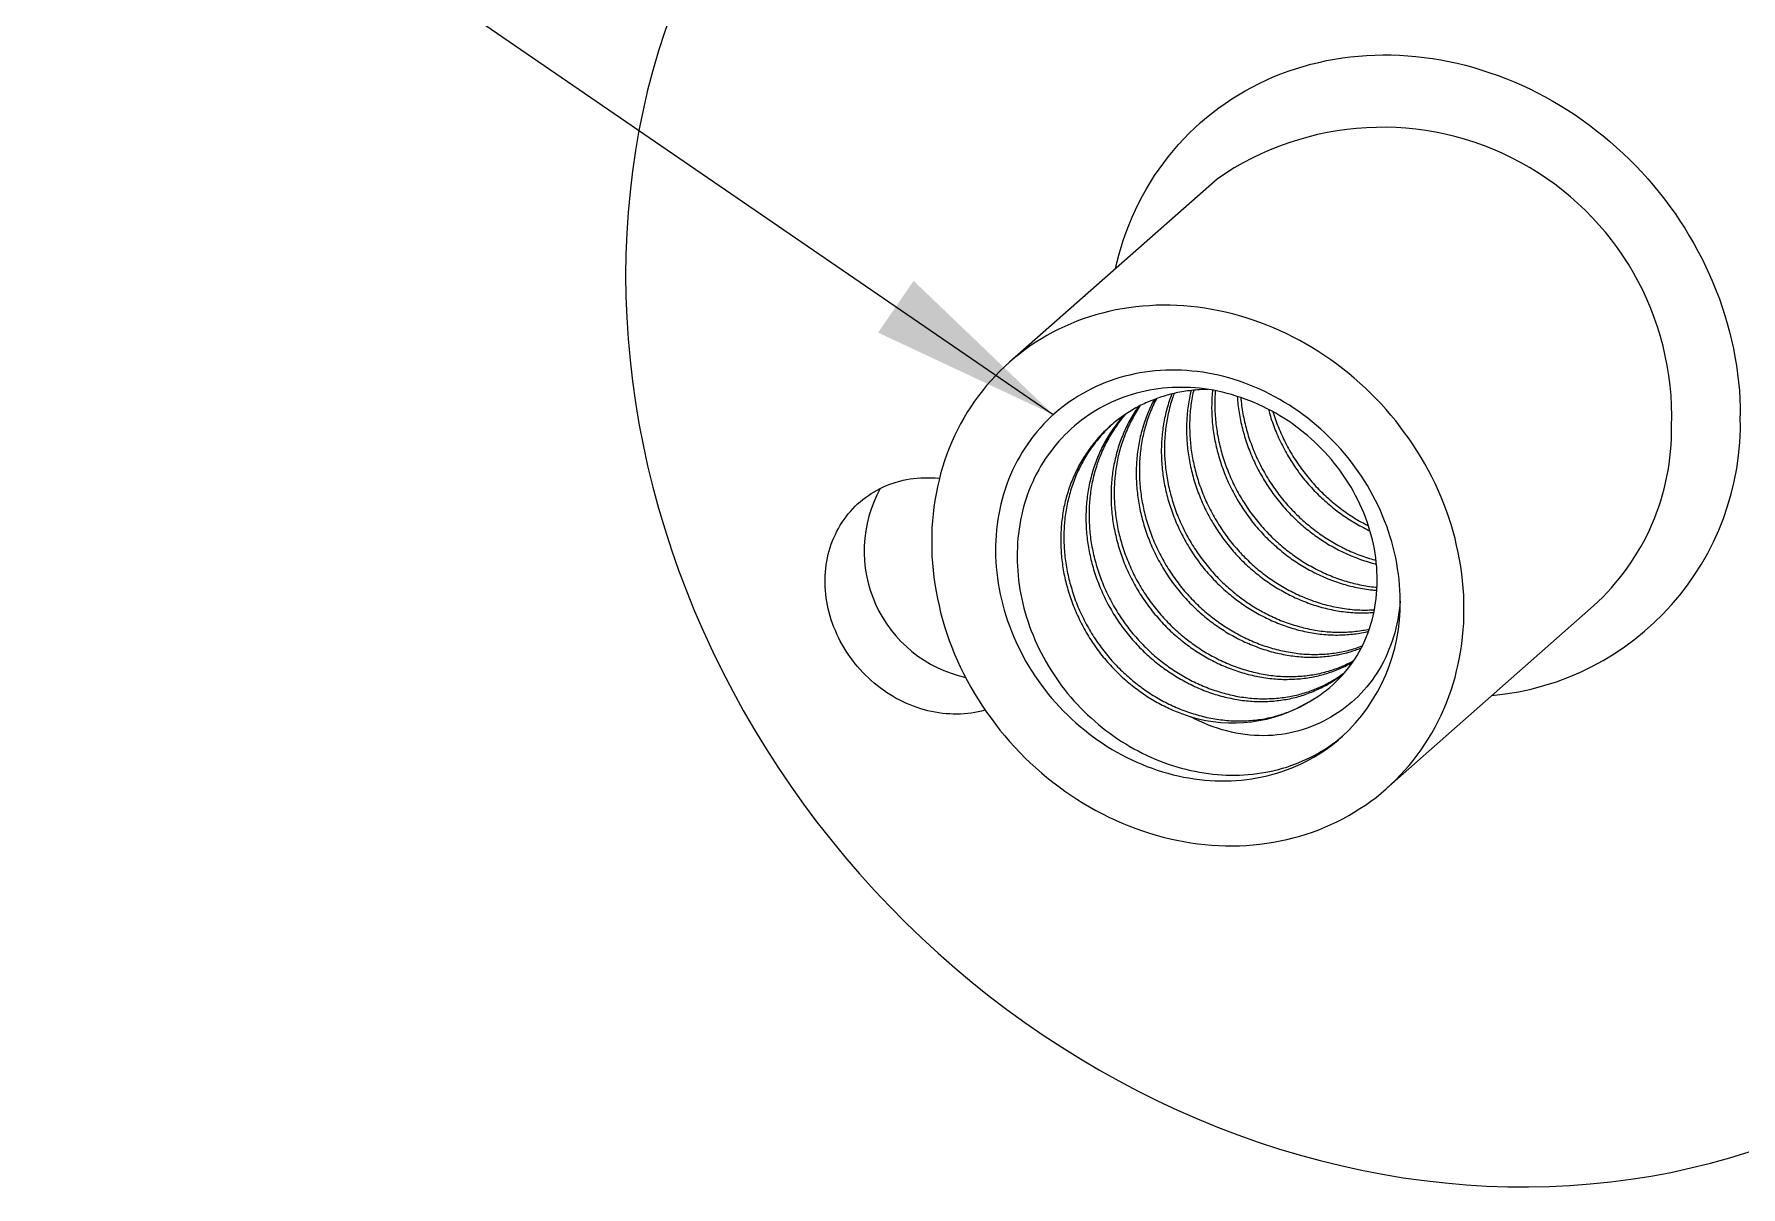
# Model space of a CAD drawing. Header units: inches. Extents: x 0.2 to 10.8, y 0.2 to 8.2.
# Drawn here: x 8.994 to 10.156, y 6.836 to 7.621 of the extents above; entities that cross this region are included whole.
import ezdxf

# ---------------------------------------------------------------- set-up
doc = ezdxf.new("R2010")
doc.units = ezdxf.units.IN
doc.header["$MEASUREMENT"] = 0
doc.linetypes.add('SLD-Solid', pattern=[0])
doc.styles.get("Standard").update_dxf_attribs({"font": 'ARIAL.TTF'})
doc.dimstyles.new('SLDDIMSTYLE2', dxfattribs={"dimtxt": 0, "dimasz": 0.13, "dimexe": 0, "dimexo": 0.0625, "dimgap": 0, "dimtad": 0, "dimtih": 1, "dimtoh": 1, "dimdec": 0, "dimrnd": 1e-09, "dimzin": 0, "dimdsep": 46, "dimtxsty": 'Standard', "dimsah": 1, "dimcen": 0.09, "dimadec": 0, "dimazin": 0, "dimtfac": 0.13, "dimtdec": 0, "dimtofl": 0, "dimtmove": 0, "dimatfit": 3, "dimfxl": 0, "dimfrac": 2, "dimtolj": 1, "dimtzin": 0, "dimarcsym": 0})

msp = doc.modelspace()

# ---------------------------------------------------------------- linework, layer by layer
at = {"color": 7, "linetype": 'SLD-Solid', "lineweight": 15}
for p, q in [((9.7995, 7.5218), (9.6582, 7.3972)), ((9.9146, 7.1066), (10.0558, 7.2312)), ((9.8829, 7.1408), (9.885, 7.1425))]:
    msp.add_line(p, q, dxfattribs=at)
at = {"color": 7, "linetype": 'SLD-Solid', "lineweight": 15, "flags": 128}
for points in [[(10.4842, 7.3193), (10.4841, 7.3337), (10.4835, 7.3481), (10.4826, 7.3625), (10.4813, 7.377), (10.4796, 7.3914), (10.4775, 7.4059), (10.4751, 7.4203), (10.4724, 7.4347), (10.4692, 7.4491), (10.4657, 7.4635), (10.4618, 7.4778), (10.4576, 7.492), (10.4531, 7.5062), (10.4481, 7.5202), (10.4429, 7.5342), (10.4372, 7.5481), (10.4313, 7.5619), (10.425, 7.5756), (10.4184, 7.5891), (10.4114, 7.6025), (10.4041, 7.6157), (10.3965, 7.6288), (10.3886, 7.6417), (10.3804, 7.6545), (10.3719, 7.6671), (10.3631, 7.6794), (10.354, 7.6916), (10.3446, 7.7036), (10.3349, 7.7153), (10.325, 7.7269), (10.3148, 7.7382), (10.3043, 7.7492), (10.2936, 7.76), (10.2827, 7.7706), (10.2715, 7.7809), (10.2601, 7.7909), (10.2485, 7.8006), (10.2367, 7.8101), (10.2246, 7.8193), (10.2124, 7.8281), (10.2, 7.8367), (10.1874, 7.845), (10.1746, 7.8529), (10.1617, 7.8606), (10.1486, 7.8679), (10.1354, 7.8749), (10.122, 7.8815), (10.1085, 7.8878), (10.095, 7.8938), (10.0813, 7.8994), (10.0675, 7.9047), (10.0536, 7.9096), (10.0396, 7.9142), (10.0256, 7.9183), (10.0115, 7.9222), (9.9974, 7.9256), (9.9832, 7.9287), (9.969, 7.9315), (9.9548, 7.9338), (9.9405, 7.9358), (9.9263, 7.9374), (9.9121, 7.9386), (9.8979, 7.9395), (9.8837, 7.94), (9.8696, 7.9401), (9.8555, 7.9398), (9.8414, 7.9391), (9.8275, 7.9381), (9.8136, 7.9367), (9.7998, 7.9349), (9.7861, 7.9327), (9.7725, 7.9302), (9.759, 7.9272), (9.7457, 7.924), (9.7325, 7.9203), (9.7194, 7.9163), (9.7065, 7.9119), (9.6937, 7.9072), (9.6811, 7.9021), (9.6687, 7.8966), (9.6564, 7.8908), (9.6444, 7.8847), (9.6326, 7.8782), (9.6209, 7.8714), (9.6095, 7.8643), (9.5984, 7.8568), (9.5874, 7.849), (9.5767, 7.8409), (9.5663, 7.8325), (9.5561, 7.8237), (9.5461, 7.8147), (9.5365, 7.8054), (9.5271, 7.7958), (9.518, 7.7859), (9.5092, 7.7758), (9.5007, 7.7653), (9.4924, 7.7547), (9.4845, 7.7437), (9.4769, 7.7325), (9.4697, 7.7211), (9.4627, 7.7095), (9.4561, 7.6976), (9.4498, 7.6856), (9.4438, 7.6733), (9.4382, 7.6608), (9.4329, 7.6481), (9.428, 7.6353), (9.4234, 7.6223), (9.4192, 7.6091), (9.4153, 7.5958), (9.4118, 7.5823), (9.4087, 7.5687), (9.4059, 7.555), (9.4035, 7.5412), (9.4015, 7.5272), (9.3998, 7.5132), (9.3985, 7.4991), (9.3976, 7.4849), (9.397, 7.4706), (9.3968, 7.4563), (9.397, 7.4419), (9.3976, 7.4275), (9.3985, 7.4131), (9.3998, 7.3986), (9.4015, 7.3842), (9.4035, 7.3697), (9.4059, 7.3553), (9.4087, 7.3409), (9.4118, 7.3265), (9.4153, 7.3121), (9.4192, 7.2978), (9.4234, 7.2836), (9.428, 7.2694), (9.4329, 7.2554), (9.4382, 7.2414), (9.4438, 7.2275), (9.4498, 7.2137), (9.4561, 7.2), (9.4627, 7.1865), (9.4697, 7.1731), (9.4769, 7.1599), (9.4845, 7.1468), (9.4924, 7.1339), (9.5007, 7.1211), (9.5092, 7.1085), (9.518, 7.0962), (9.5271, 7.084), (9.5365, 7.072), (9.5461, 7.0603), (9.5561, 7.0487), (9.5663, 7.0374), (9.5767, 7.0264), (9.5874, 7.0156), (9.5984, 7.005), (9.6095, 6.9947), (9.6209, 6.9847), (9.6326, 6.975), (9.6444, 6.9655), (9.6564, 6.9563), (9.6687, 6.9475), (9.6811, 6.9389), (9.6937, 6.9306), (9.7065, 6.9227), (9.7194, 6.915), (9.7325, 6.9077), (9.7457, 6.9007), (9.759, 6.8941), (9.7725, 6.8878), (9.7861, 6.8818), (9.7998, 6.8762), (9.8136, 6.8709), (9.8275, 6.866), (9.8414, 6.8615), (9.8555, 6.8573), (9.8696, 6.8534), (9.8837, 6.85), (9.8979, 6.8469), (9.9121, 6.8441), (9.9263, 6.8418), (9.9405, 6.8398), (9.9548, 6.8382), (9.969, 6.837), (9.9832, 6.8361), (9.9974, 6.8356), (10.0115, 6.8355), (10.0256, 6.8358), (10.0396, 6.8365), (10.0536, 6.8375), (10.0675, 6.8389), (10.0813, 6.8407), (10.095, 6.8429), (10.1085, 6.8454), (10.122, 6.8484), (10.1354, 6.8516), (10.1486, 6.8553), (10.1617, 6.8593), (10.1746, 6.8637), (10.1874, 6.8684), (10.2, 6.8735), (10.2124, 6.879), (10.2246, 6.8848), (10.2367, 6.8909), (10.2485, 6.8974), (10.2601, 6.9042), (10.2715, 6.9113), (10.2827, 6.9188), (10.2936, 6.9266), (10.3043, 6.9347), (10.3148, 6.9431), (10.325, 6.9519), (10.3349, 6.9609), (10.3446, 6.9702), (10.354, 6.9798), (10.3631, 6.9897), (10.3719, 6.9999), (10.3804, 7.0103), (10.3886, 7.021), (10.3965, 7.0319), (10.4041, 7.0431), (10.4114, 7.0545), (10.4184, 7.0661), (10.425, 7.078), (10.4313, 7.0901), (10.4372, 7.1023), (10.4429, 7.1148), (10.4481, 7.1275), (10.4531, 7.1403), (10.4576, 7.1533), (10.4618, 7.1665), (10.4657, 7.1798), (10.4692, 7.1933), (10.4724, 7.2069), (10.4751, 7.2206), (10.4775, 7.2344), (10.4796, 7.2484), (10.4813, 7.2624), (10.4826, 7.2765), (10.4835, 7.2907), (10.4841, 7.305), (10.4842, 7.3193)], [(9.7303, 7.4607), (9.7313, 7.4648), (9.7326, 7.4701), (9.7342, 7.4754), (9.7358, 7.4806), (9.7377, 7.4858), (9.7396, 7.4909), (9.7417, 7.4959), (9.7439, 7.5008), (9.7463, 7.5057), (9.7488, 7.5104), (9.7514, 7.5151), (9.7541, 7.5197), (9.757, 7.5243), (9.76, 7.5287), (9.7632, 7.533), (9.7664, 7.5372), (9.7698, 7.5414), (9.7733, 7.5454), (9.7769, 7.5493), (9.7806, 7.5531), (9.7844, 7.5568), (9.7883, 7.5604), (9.7924, 7.5638), (9.7965, 7.5671), (9.8008, 7.5704), (9.8051, 7.5734), (9.8095, 7.5764), (9.814, 7.5792), (9.8186, 7.5819), (9.8233, 7.5845), (9.8281, 7.5869), (9.8329, 7.5892), (9.8378, 7.5914), (9.8428, 7.5934), (9.8479, 7.5953), (9.853, 7.597), (9.8582, 7.5986), (9.8634, 7.6), (9.8687, 7.6013), (9.874, 7.6025), (9.8794, 7.6035), (9.8848, 7.6043), (9.8903, 7.6051), (9.8958, 7.6056), (9.9013, 7.606), (9.9069, 7.6063), (9.9124, 7.6064), (9.918, 7.6064), (9.9236, 7.6062), (9.9293, 7.6058), (9.9349, 7.6054), (9.9405, 7.6047), (9.9462, 7.6039), (9.9518, 7.603), (9.9574, 7.6019), (9.963, 7.6007), (9.9686, 7.5993), (9.9742, 7.5978), (9.9798, 7.5961), (9.9853, 7.5943), (9.9908, 7.5924), (9.9962, 7.5903), (10.0017, 7.5881), (10.007, 7.5857), (10.0124, 7.5832), (10.0177, 7.5806), (10.0229, 7.5778), (10.0281, 7.5749), (10.0332, 7.5719), (10.0382, 7.5688), (10.0432, 7.5655), (10.0481, 7.5621), (10.053, 7.5586), (10.0577, 7.555), (10.0624, 7.5512), (10.067, 7.5474), (10.0715, 7.5434), (10.076, 7.5393), (10.0803, 7.5351), (10.0845, 7.5309), (10.0887, 7.5265), (10.0927, 7.522), (10.0966, 7.5175), (10.1005, 7.5128), (10.1042, 7.5081), (10.1078, 7.5032), (10.1113, 7.4983), (10.1146, 7.4934), (10.1179, 7.4883), (10.121, 7.4832), (10.124, 7.478), (10.1269, 7.4728), (10.1297, 7.4675), (10.1323, 7.4621), (10.1348, 7.4567), (10.1371, 7.4513), (10.1394, 7.4458), (10.1415, 7.4402), (10.1434, 7.4347), (10.1452, 7.429), (10.1469, 7.4234), (10.1484, 7.4178), (10.1498, 7.4121), (10.151, 7.4064), (10.1521, 7.4007), (10.1531, 7.395), (10.1539, 7.3892), (10.1546, 7.3835), (10.1551, 7.3778), (10.1555, 7.3721), (10.1557, 7.3664), (10.1557, 7.3607)], [(9.9676, 7.229), (9.9676, 7.2338), (9.9674, 7.2386), (9.9671, 7.2434), (9.9666, 7.2483), (9.9661, 7.2531), (9.9654, 7.2579), (9.9646, 7.2627), (9.9637, 7.2675), (9.9626, 7.2723), (9.9615, 7.2771), (9.9602, 7.2819), (9.9588, 7.2866), (9.9572, 7.2913), (9.9556, 7.296), (9.9538, 7.3007), (9.952, 7.3053), (9.95, 7.3099), (9.9479, 7.3145), (9.9457, 7.319), (9.9434, 7.3234), (9.9409, 7.3279), (9.9384, 7.3322), (9.9358, 7.3365), (9.933, 7.3408), (9.9302, 7.345), (9.9272, 7.3491), (9.9242, 7.3531), (9.9211, 7.3571), (9.9179, 7.3611), (9.9146, 7.3649), (9.9112, 7.3687), (9.9077, 7.3723), (9.9041, 7.3759), (9.9005, 7.3795), (9.8967, 7.3829), (9.8929, 7.3862), (9.8891, 7.3895), (9.8851, 7.3926), (9.8811, 7.3957), (9.877, 7.3987), (9.8729, 7.4015), (9.8687, 7.4043), (9.8644, 7.4069), (9.8601, 7.4095), (9.8558, 7.4119), (9.8514, 7.4142), (9.8469, 7.4164), (9.8424, 7.4185), (9.8379, 7.4205), (9.8333, 7.4224), (9.8287, 7.4242), (9.8241, 7.4258), (9.8194, 7.4273), (9.8148, 7.4287), (9.8101, 7.43), (9.8053, 7.4312), (9.8006, 7.4322), (9.7959, 7.4331), (9.7911, 7.4339), (9.7864, 7.4345), (9.7817, 7.4351), (9.7769, 7.4355), (9.7722, 7.4358), (9.7675, 7.4359), (9.7627, 7.436), (9.7581, 7.4359), (9.7534, 7.4356), (9.7487, 7.4353), (9.7441, 7.4348), (9.7395, 7.4342), (9.7349, 7.4335), (9.7304, 7.4327), (9.7259, 7.4317), (9.7215, 7.4306), (9.717, 7.4294), (9.7127, 7.428), (9.7084, 7.4266), (9.7041, 7.425), (9.6999, 7.4233), (9.6958, 7.4215), (9.6917, 7.4196), (9.6877, 7.4175), (9.6837, 7.4154), (9.6799, 7.4131), (9.6761, 7.4107), (9.6723, 7.4082), (9.6687, 7.4056), (9.6651, 7.4029), (9.6616, 7.4001), (9.6582, 7.3972), (9.6549, 7.3942), (9.6517, 7.3911), (9.6486, 7.3879), (9.6456, 7.3846), (9.6426, 7.3812), (9.6398, 7.3777), (9.637, 7.3742), (9.6344, 7.3705), (9.6319, 7.3668), (9.6294, 7.363), (9.6271, 7.3591), (9.6249, 7.3552), (9.6228, 7.3511), (9.6208, 7.347), (9.619, 7.3429), (9.6172, 7.3387), (9.6156, 7.3344), (9.614, 7.33), (9.6126, 7.3256), (9.6113, 7.3212), (9.6102, 7.3167), (9.6091, 7.3122), (9.6082, 7.3076), (9.6074, 7.303), (9.6067, 7.2984), (9.6062, 7.2937), (9.6057, 7.289), (9.6054, 7.2842), (9.6052, 7.2795), (9.6052, 7.2747), (9.6052, 7.2699), (9.6054, 7.2651), (9.6057, 7.2603), (9.6062, 7.2555), (9.6067, 7.2507), (9.6074, 7.2459), (9.6082, 7.241), (9.6091, 7.2362), (9.6102, 7.2314), (9.6113, 7.2267), (9.6126, 7.2219), (9.614, 7.2171), (9.6156, 7.2124), (9.6172, 7.2077), (9.619, 7.2031), (9.6208, 7.1984), (9.6228, 7.1938), (9.6249, 7.1893), (9.6271, 7.1848), (9.6294, 7.1803), (9.6319, 7.1759), (9.6344, 7.1715), (9.637, 7.1672), (9.6398, 7.163), (9.6426, 7.1588), (9.6456, 7.1547), (9.6486, 7.1506), (9.6517, 7.1466), (9.6549, 7.1427), (9.6582, 7.1389), (9.6616, 7.1351), (9.6651, 7.1314), (9.6687, 7.1278), (9.6723, 7.1243), (9.6761, 7.1209), (9.6799, 7.1175), (9.6837, 7.1143), (9.6877, 7.1111), (9.6917, 7.1081), (9.6958, 7.1051), (9.6999, 7.1022), (9.7041, 7.0995), (9.7084, 7.0968), (9.7127, 7.0943), (9.717, 7.0918), (9.7215, 7.0895), (9.7259, 7.0873), (9.7304, 7.0852), (9.7349, 7.0832), (9.7395, 7.0813), (9.7441, 7.0796), (9.7487, 7.0779), (9.7534, 7.0764), (9.7581, 7.075), (9.7627, 7.0737), (9.7675, 7.0726), (9.7722, 7.0716), (9.7769, 7.0707), (9.7817, 7.0699), (9.7864, 7.0692), (9.7911, 7.0687), (9.7959, 7.0683), (9.8006, 7.068), (9.8053, 7.0678), (9.8101, 7.0678), (9.8148, 7.0679), (9.8194, 7.0681), (9.8241, 7.0685), (9.8287, 7.0689), (9.8333, 7.0695), (9.8379, 7.0702), (9.8424, 7.0711), (9.8469, 7.0721), (9.8514, 7.0732), (9.8558, 7.0744), (9.8601, 7.0757), (9.8644, 7.0772), (9.8687, 7.0787), (9.8729, 7.0804), (9.877, 7.0823), (9.8811, 7.0842), (9.8851, 7.0862), (9.8891, 7.0884), (9.8929, 7.0907), (9.8967, 7.0931), (9.9005, 7.0955), (9.9041, 7.0981), (9.9077, 7.1008), (9.9112, 7.1037), (9.9146, 7.1066), (9.9179, 7.1096), (9.9211, 7.1127), (9.9242, 7.1159), (9.9272, 7.1192), (9.9302, 7.1226), (9.933, 7.126), (9.9358, 7.1296), (9.9384, 7.1332), (9.9409, 7.137), (9.9434, 7.1408), (9.9457, 7.1446), (9.9479, 7.1486), (9.95, 7.1526), (9.952, 7.1567), (9.9538, 7.1609), (9.9556, 7.1651), (9.9572, 7.1694), (9.9588, 7.1737), (9.9602, 7.1781), (9.9615, 7.1825), (9.9626, 7.187), (9.9637, 7.1916), (9.9646, 7.1961), (9.9654, 7.2007), (9.9661, 7.2054), (9.9666, 7.2101), (9.9671, 7.2148), (9.9674, 7.2195), (9.9676, 7.2243), (9.9676, 7.229)], [(9.9241, 7.2345), (9.9241, 7.2382), (9.924, 7.2418), (9.9237, 7.2455), (9.9234, 7.2492), (9.923, 7.2528), (9.9224, 7.2565), (9.9218, 7.2602), (9.9211, 7.2638), (9.9203, 7.2675), (9.9194, 7.2711), (9.9185, 7.2747), (9.9174, 7.2783), (9.9162, 7.2819), (9.915, 7.2855), (9.9136, 7.2891), (9.9122, 7.2926), (9.9107, 7.2961), (9.9091, 7.2995), (9.9074, 7.303), (9.9056, 7.3064), (9.9038, 7.3097), (9.9018, 7.3131), (9.8998, 7.3163), (9.8978, 7.3196), (9.8956, 7.3228), (9.8933, 7.3259), (9.891, 7.329), (9.8887, 7.332), (9.8862, 7.335), (9.8837, 7.3379), (9.8811, 7.3408), (9.8784, 7.3436), (9.8757, 7.3463), (9.8729, 7.349), (9.8701, 7.3516), (9.8672, 7.3541), (9.8642, 7.3566), (9.8612, 7.359), (9.8582, 7.3613), (9.8551, 7.3636), (9.8519, 7.3657), (9.8487, 7.3678), (9.8455, 7.3698), (9.8422, 7.3718), (9.8389, 7.3736), (9.8355, 7.3754), (9.8321, 7.3771), (9.8287, 7.3787), (9.8252, 7.3802), (9.8218, 7.3816), (9.8183, 7.3829), (9.8147, 7.3842), (9.8112, 7.3853), (9.8076, 7.3864), (9.8041, 7.3873), (9.8005, 7.3882), (9.7969, 7.389), (9.7933, 7.3897), (9.7897, 7.3903), (9.786, 7.3907), (9.7824, 7.3911), (9.7788, 7.3914), (9.7752, 7.3917), (9.7716, 7.3918), (9.768, 7.3918), (9.7645, 7.3917), (9.7609, 7.3915), (9.7574, 7.3912), (9.7538, 7.3909), (9.7503, 7.3904), (9.7469, 7.3898), (9.7434, 7.3892), (9.74, 7.3884), (9.7366, 7.3876), (9.7333, 7.3867), (9.73, 7.3856), (9.7267, 7.3845), (9.7235, 7.3833), (9.7203, 7.382), (9.7171, 7.3806), (9.714, 7.3791), (9.711, 7.3775), (9.708, 7.3759), (9.705, 7.3741), (9.7021, 7.3723), (9.6993, 7.3704), (9.6966, 7.3684), (9.6938, 7.3664), (9.6912, 7.3642), (9.6886, 7.362), (9.6861, 7.3597), (9.6837, 7.3573), (9.6813, 7.3549), (9.679, 7.3523), (9.6768, 7.3497), (9.6746, 7.3471), (9.6726, 7.3444), (9.6706, 7.3416), (9.6687, 7.3387), (9.6668, 7.3358), (9.6651, 7.3329), (9.6634, 7.3299), (9.6618, 7.3268), (9.6603, 7.3237), (9.6589, 7.3205), (9.6576, 7.3173), (9.6564, 7.314), (9.6552, 7.3107), (9.6542, 7.3073), (9.6532, 7.3039), (9.6523, 7.3005), (9.6515, 7.2971), (9.6508, 7.2936), (9.6503, 7.2901), (9.6498, 7.2865), (9.6493, 7.283), (9.649, 7.2794), (9.6488, 7.2758), (9.6487, 7.2721), (9.6487, 7.2685), (9.6487, 7.2649), (9.6489, 7.2612), (9.6491, 7.2575), (9.6495, 7.2539), (9.6499, 7.2502), (9.6505, 7.2465), (9.6511, 7.2429), (9.6518, 7.2392), (9.6527, 7.2356), (9.6536, 7.2319), (9.6546, 7.2283), (9.6557, 7.2247), (9.6568, 7.2211), (9.6581, 7.2175), (9.6595, 7.214), (9.6609, 7.2105), (9.6624, 7.207), (9.6641, 7.2035), (9.6658, 7.2001), (9.6675, 7.1967), (9.6694, 7.1934), (9.6713, 7.19), (9.6734, 7.1868), (9.6755, 7.1835), (9.6777, 7.1804), (9.6799, 7.1772), (9.6822, 7.1742), (9.6846, 7.1711), (9.6871, 7.1682), (9.6896, 7.1653), (9.6922, 7.1624), (9.6949, 7.1596), (9.6976, 7.1569), (9.7004, 7.1542), (9.7033, 7.1516), (9.7062, 7.1491), (9.7092, 7.1467), (9.7122, 7.1443), (9.7152, 7.142), (9.7184, 7.1397), (9.7215, 7.1376), (9.7247, 7.1355), (9.728, 7.1335), (9.7313, 7.1316), (9.7346, 7.1298), (9.738, 7.128), (9.7414, 7.1264), (9.7448, 7.1248), (9.7483, 7.1233), (9.7517, 7.1219), (9.7552, 7.1206), (9.7588, 7.1193), (9.7623, 7.1182), (9.7659, 7.1172), (9.7695, 7.1162), (9.7731, 7.1154), (9.7767, 7.1146), (9.7803, 7.114), (9.7839, 7.1134), (9.7875, 7.1129), (9.7911, 7.1125), (9.7947, 7.1123), (9.7983, 7.1121), (9.8019, 7.112), (9.8055, 7.112), (9.809, 7.1121), (9.8126, 7.1123), (9.8161, 7.1126), (9.8197, 7.113), (9.8231, 7.1134), (9.8266, 7.114), (9.8301, 7.1147), (9.8335, 7.1155), (9.8368, 7.1163), (9.8402, 7.1173), (9.8435, 7.1183), (9.8468, 7.1195), (9.85, 7.1207), (9.8532, 7.122), (9.8563, 7.1234), (9.8594, 7.1249), (9.8624, 7.1265), (9.8654, 7.1282), (9.8683, 7.13), (9.8712, 7.1318), (9.874, 7.1337), (9.8768, 7.1357), (9.8795, 7.1378), (9.8821, 7.14), (9.8847, 7.1422)], [(9.6417, 7.1602), (9.6415, 7.1601), (9.6392, 7.1595), (9.6369, 7.159), (9.6345, 7.1585), (9.6321, 7.1582), (9.6297, 7.1579), (9.6273, 7.1576), (9.6249, 7.1575), (9.6224, 7.1574), (9.6199, 7.1575), (9.6175, 7.1576), (9.615, 7.1577), (9.6125, 7.158), (9.61, 7.1583), (9.6076, 7.1587), (9.6051, 7.1592), (9.6026, 7.1598), (9.6002, 7.1604), (9.5977, 7.1611), (9.5953, 7.1619), (9.5929, 7.1628), (9.5905, 7.1637), (9.5881, 7.1647), (9.5858, 7.1658), (9.5834, 7.167), (9.5811, 7.1682), (9.5789, 7.1695), (9.5766, 7.1708), (9.5744, 7.1723), (9.5723, 7.1738), (9.5701, 7.1753), (9.568, 7.1769), (9.566, 7.1786), (9.564, 7.1803), (9.5621, 7.1821), (9.5602, 7.1839), (9.5583, 7.1858), (9.5565, 7.1878), (9.5548, 7.1898), (9.5531, 7.1918), (9.5514, 7.1939), (9.5499, 7.196), (9.5483, 7.1982), (9.5469, 7.2004), (9.5455, 7.2027), (9.5442, 7.2049), (9.5429, 7.2072), (9.5417, 7.2096), (9.5406, 7.212), (9.5396, 7.2144), (9.5386, 7.2168), (9.5377, 7.2192), (9.5368, 7.2217), (9.5361, 7.2241), (9.5354, 7.2266), (9.5348, 7.2291), (9.5342, 7.2316), (9.5338, 7.2341), (9.5334, 7.2367), (9.5331, 7.2392), (9.5329, 7.2417), (9.5327, 7.2442), (9.5326, 7.2467), (9.5326, 7.2492), (9.5327, 7.2517), (9.5329, 7.2542), (9.5331, 7.2566), (9.5334, 7.2591), (9.5338, 7.2615), (9.5342, 7.2639), (9.5348, 7.2663), (9.5354, 7.2686), (9.5361, 7.2709), (9.5368, 7.2732), (9.5377, 7.2754), (9.5386, 7.2776), (9.5396, 7.2798), (9.5406, 7.282), (9.5417, 7.284), (9.5429, 7.2861), (9.5442, 7.2881), (9.5455, 7.29), (9.5469, 7.2919), (9.5483, 7.2938), (9.5499, 7.2955), (9.5514, 7.2973), (9.5531, 7.299), (9.5548, 7.3006), (9.5565, 7.3021), (9.5583, 7.3036), (9.5602, 7.305), (9.5621, 7.3064), (9.564, 7.3077), (9.566, 7.3089), (9.568, 7.3101), (9.5701, 7.3112), (9.5723, 7.3122), (9.5744, 7.3131), (9.5766, 7.314), (9.5789, 7.3148), (9.5811, 7.3155), (9.5834, 7.3161), (9.5858, 7.3167), (9.5881, 7.3172), (9.5905, 7.3176), (9.5929, 7.318), (9.5953, 7.3182), (9.5977, 7.3184), (9.6002, 7.3185), (9.6026, 7.3185), (9.6051, 7.3185), (9.6076, 7.3183), (9.61, 7.3181), (9.6105, 7.3181)]]:
    msp.add_lwpolyline(points, dxfattribs=at)
at = {"color": 7, "linetype": 'SLD-Solid', "lineweight": 15}
for centre, radius, start, end in [((9.912, 7.36), 0.1971, 358.1615, 124.7925), ((9.9698, 7.3554), 0.186, 275.182, 1.6402), ((9.9474, 7.3509), 0.1615, 312.162, 0.9737), ((9.6474, 7.2686), 0.0882, 151.1035, 257.5157), ((9.8013, 7.2325), 0.1229, 312.7443, 0.9598), ((9.8102, 7.2524), 0.1009, 253.4923, 300.9429)]:
    msp.add_arc(centre, radius, start, end, dxfattribs=at)
for points, knots in [([(9.8621, 7.1659), (9.8689, 7.1697), (9.875, 7.1742), (9.8859, 7.1847), (9.8908, 7.1908), (9.9027, 7.2105), (9.9074, 7.226), (9.9088, 7.2503), (9.9084, 7.2587), (9.9058, 7.2752), (9.9036, 7.2834), (9.8974, 7.2996), (9.8936, 7.3074), (9.8844, 7.3222), (9.8789, 7.3293), (9.8609, 7.3487), (9.8464, 7.3594), (9.8229, 7.3707), (9.8146, 7.3737), (9.798, 7.3781), (9.7897, 7.3794), (9.773, 7.3803), (9.7646, 7.3798), (9.7485, 7.3773), (9.7406, 7.3752), (9.7256, 7.3692), (9.7186, 7.3655), (9.7054, 7.3566), (9.6993, 7.3513), (9.6884, 7.3397), (9.6837, 7.3334), (9.6755, 7.3196), (9.6721, 7.3121), (9.6644, 7.289), (9.6625, 7.272), (9.6644, 7.2467), (9.6658, 7.2381), (9.6702, 7.2213), (9.6732, 7.2131), (9.6805, 7.1972), (9.6849, 7.1894), (9.6948, 7.1749), (9.7004, 7.1681), (9.7127, 7.1554), (9.7194, 7.1496), (9.7335, 7.1393), (9.7409, 7.1348), (9.7563, 7.127), (9.7642, 7.1239), (9.7802, 7.1192), (9.7885, 7.1175), (9.8048, 7.1157), (9.8128, 7.1156), (9.8287, 7.117), (9.8366, 7.1184), (9.8516, 7.1228), (9.8587, 7.1257), (9.8723, 7.133), (9.8788, 7.1373), (9.8847, 7.1422)], [0, 0, 0, 0, 0.03125, 0.03125, 0.0625, 0.0625, 0.125, 0.125, 0.15625, 0.15625, 0.1875, 0.1875, 0.21875, 0.21875, 0.25, 0.25, 0.3125, 0.3125, 0.34375, 0.34375, 0.375, 0.375, 0.40625, 0.40625, 0.4375, 0.4375, 0.46875, 0.46875, 0.5, 0.5, 0.53125, 0.53125, 0.5625, 0.5625, 0.625, 0.625, 0.65625, 0.65625, 0.6875, 0.6875, 0.71875, 0.71875, 0.75, 0.75, 0.78125, 0.78125, 0.8125, 0.8125, 0.84375, 0.84375, 0.875, 0.875, 0.90625, 0.90625, 0.9375, 0.9375, 0.96875, 0.96875, 1, 1, 1, 1]), ([(9.7932, 7.3786), (9.7918, 7.3785), (9.7885, 7.3785), (9.7835, 7.3781), (9.7781, 7.3774), (9.7729, 7.3765), (9.7678, 7.3753), (9.7628, 7.3739), (9.758, 7.3723), (9.7533, 7.3704), (9.7487, 7.3684), (9.7442, 7.366), (9.7398, 7.3634), (9.7355, 7.3606), (9.7313, 7.3575), (9.7273, 7.3542), (9.7234, 7.3506), (9.7197, 7.3468), (9.7162, 7.3428), (9.713, 7.3386), (9.7099, 7.3342), (9.7071, 7.3297), (9.7046, 7.3251), (9.7023, 7.3203), (9.7002, 7.3153), (9.6984, 7.3103), (9.6968, 7.3051), (9.6955, 7.2999), (9.6945, 7.2946), (9.6938, 7.2893), (9.6933, 7.284), (9.693, 7.2787), (9.693, 7.2734), (9.6933, 7.2681), (9.6938, 7.2626), (9.6945, 7.2571), (9.6955, 7.2517), (9.6968, 7.2462), (9.6983, 7.2408), (9.7001, 7.2354), (9.7021, 7.2301), (9.7044, 7.2247), (9.7069, 7.2195), (9.7097, 7.2143), (9.7127, 7.2093), (9.7159, 7.2044), (9.7193, 7.1997), (9.723, 7.1952), (9.7268, 7.1907), (9.7309, 7.1865), (9.7351, 7.1825), (9.7394, 7.1787), (9.7439, 7.1752), (9.7484, 7.1719), (9.753, 7.1688), (9.7576, 7.1661), (9.7622, 7.1636), (9.7669, 7.1613), (9.7717, 7.1592), (9.7766, 7.1573), (9.7799, 7.1562), (9.7816, 7.1557)], [0, 0, 0, 0, 0.0132961, 0.0306609, 0.0479377, 0.0648004, 0.0815395, 0.0981367, 0.1145753, 0.1311689, 0.1475838, 0.1641014, 0.1808073, 0.197685, 0.2147168, 0.2318839, 0.2491288, 0.2664682, 0.2838809, 0.3013452, 0.3188389, 0.3360273, 0.3532013, 0.3703396, 0.3874215, 0.4047726, 0.4220224, 0.4391505, 0.4561376, 0.4729651, 0.4896156, 0.5060729, 0.5224942, 0.5391078, 0.5558976, 0.5728465, 0.589936, 0.6068386, 0.6238391, 0.6409175, 0.6580535, 0.6755767, 0.6931157, 0.7106478, 0.7281506, 0.7456017, 0.7629793, 0.7802619, 0.7980878, 0.8157668, 0.8332782, 0.8506022, 0.8677204, 0.8847951, 0.9020768, 0.9180873, 0.9342437, 0.9505302, 0.9669302, 0.9834262, 1, 1, 1, 1]), ([(9.7472, 7.3675), (9.7469, 7.3671), (9.7456, 7.3653), (9.7435, 7.3618), (9.741, 7.3572), (9.7387, 7.3524), (9.7366, 7.3474), (9.7348, 7.3424), (9.7332, 7.3372), (9.7319, 7.332), (9.7309, 7.3267), (9.7302, 7.3214), (9.7297, 7.3161), (9.7294, 7.3108), (9.7294, 7.3055), (9.7297, 7.3002), (9.7302, 7.2947), (9.7309, 7.2892), (9.7319, 7.2838), (9.7332, 7.2783), (9.7347, 7.2729), (9.7365, 7.2675), (9.7385, 7.2622), (9.7408, 7.2568), (9.7433, 7.2516), (9.7461, 7.2464), (9.7491, 7.2414), (9.7523, 7.2365), (9.7557, 7.2318), (9.7593, 7.2273), (9.7631, 7.223), (9.767, 7.2189), (9.771, 7.215), (9.7751, 7.2114), (9.7794, 7.208), (9.7837, 7.2048), (9.7881, 7.2018), (9.7926, 7.199), (9.7974, 7.1963), (9.8022, 7.1939), (9.8073, 7.1916), (9.8124, 7.1896), (9.8176, 7.1879), (9.8229, 7.1864), (9.8282, 7.1852), (9.8335, 7.1842), (9.8388, 7.1835), (9.8441, 7.1831), (9.8494, 7.183), (9.8546, 7.1832), (9.8596, 7.1836), (9.8646, 7.1843), (9.8694, 7.1852), (9.8741, 7.1864), (9.8787, 7.1878), (9.8832, 7.1895), (9.8875, 7.1914), (9.8907, 7.1928), (9.8923, 7.1938), (9.8925, 7.1939)], [0, 0, 0, 0, 0.005338, 0.023552, 0.04175, 0.059911, 0.078013, 0.096399, 0.114678, 0.132828, 0.150829, 0.168661, 0.186305, 0.203744, 0.221145, 0.23875, 0.256542, 0.274502, 0.292611, 0.310523, 0.328537, 0.346635, 0.364793, 0.383362, 0.401948, 0.420526, 0.439073, 0.457566, 0.47598, 0.494294, 0.512446, 0.530455, 0.548302, 0.565968, 0.583435, 0.600479, 0.617703, 0.635113, 0.652692, 0.670786, 0.689017, 0.707364, 0.725804, 0.744316, 0.762875, 0.781458, 0.8, 0.818519, 0.836991, 0.855392, 0.873699, 0.891568, 0.909306, 0.926894, 0.944313, 0.961897, 0.979291, 0.996795, 1, 1, 1, 1]), ([(9.7568, 7.3718), (9.7565, 7.3713), (9.7554, 7.3693), (9.7537, 7.3656), (9.7516, 7.3607), (9.7498, 7.3556), (9.7482, 7.3504), (9.7469, 7.3452), (9.7459, 7.3399), (9.7451, 7.3346), (9.7447, 7.3293), (9.7444, 7.3241), (9.7444, 7.3187), (9.7447, 7.3134), (9.7452, 7.3079), (9.7459, 7.3025), (9.7469, 7.297), (9.7482, 7.2915), (9.7497, 7.2861), (9.7514, 7.2807), (9.7535, 7.2754), (9.7557, 7.27), (9.7583, 7.2648), (9.7611, 7.2596), (9.7641, 7.2546), (9.7673, 7.2497), (9.7707, 7.245), (9.7743, 7.2405), (9.7781, 7.2362), (9.782, 7.2321), (9.786, 7.2282), (9.7901, 7.2246), (9.7943, 7.2212), (9.7987, 7.218), (9.8031, 7.215), (9.8076, 7.2122), (9.8123, 7.2096), (9.8172, 7.2071), (9.8223, 7.2049), (9.8274, 7.2029), (9.8326, 7.2011), (9.8379, 7.1996), (9.8432, 7.1984), (9.8485, 7.1974), (9.8538, 7.1967), (9.8591, 7.1963), (9.8643, 7.1962), (9.8695, 7.1964), (9.8746, 7.1968), (9.8796, 7.1975), (9.8844, 7.1984), (9.8891, 7.1996), (9.8935, 7.201), (9.8963, 7.202), (9.8976, 7.2025)], [0, 0, 0, 0, 0.006073, 0.025736, 0.045333, 0.065239, 0.085029, 0.10468, 0.124169, 0.143474, 0.162577, 0.181458, 0.200297, 0.219357, 0.23862, 0.258064, 0.277671, 0.297062, 0.316566, 0.33616, 0.355819, 0.375923, 0.396045, 0.416159, 0.436239, 0.45626, 0.476197, 0.496025, 0.515677, 0.535175, 0.554497, 0.573623, 0.592534, 0.610987, 0.629634, 0.648484, 0.667516, 0.687106, 0.706843, 0.726707, 0.746672, 0.766713, 0.786806, 0.806926, 0.827001, 0.84705, 0.867049, 0.886971, 0.906792, 0.926138, 0.945342, 0.964383, 0.983242, 1, 1, 1, 1]), ([(9.7582, 7.3723), (9.7582, 7.3723), (9.7573, 7.3707), (9.7558, 7.3675), (9.7537, 7.3625), (9.7519, 7.3575), (9.7503, 7.3523), (9.7491, 7.3471), (9.748, 7.3418), (9.7473, 7.3365), (9.7468, 7.3312), (9.7466, 7.3259), (9.7466, 7.3206), (9.7468, 7.3153), (9.7473, 7.3098), (9.7481, 7.3043), (9.7491, 7.2989), (9.7503, 7.2934), (9.7518, 7.288), (9.7536, 7.2826), (9.7556, 7.2773), (9.7579, 7.2719), (9.7604, 7.2667), (9.7632, 7.2615), (9.7662, 7.2565), (9.7694, 7.2516), (9.7729, 7.2469), (9.7764, 7.2424), (9.7802, 7.2381), (9.7841, 7.234), (9.7881, 7.2301), (9.7923, 7.2265), (9.7965, 7.2231), (9.8008, 7.2199), (9.8052, 7.2169), (9.8098, 7.2141), (9.8145, 7.2114), (9.8194, 7.209), (9.8244, 7.2067), (9.8295, 7.2047), (9.8347, 7.203), (9.84, 7.2015), (9.8453, 7.2003), (9.8506, 7.1993), (9.8559, 7.1986), (9.8612, 7.1982), (9.8665, 7.1981), (9.8717, 7.1983), (9.8768, 7.1987), (9.8817, 7.1994), (9.8865, 7.2003), (9.8912, 7.2015), (9.8952, 7.2027), (9.8975, 7.2036), (9.8983, 7.2039)], [0, 0, 0, 0, 0.0003967, 0.0202962, 0.0401301, 0.0602765, 0.0803054, 0.100193, 0.1199168, 0.1394553, 0.1587884, 0.1778972, 0.196964, 0.2162542, 0.235749, 0.2554285, 0.2752712, 0.294897, 0.3146363, 0.3344662, 0.3543629, 0.3747093, 0.3950739, 0.4154306, 0.4357533, 0.4560159, 0.4761931, 0.4962601, 0.5161497, 0.5358829, 0.555438, 0.5747947, 0.5939337, 0.6126093, 0.6314822, 0.650559, 0.6698211, 0.6896469, 0.7096229, 0.7297258, 0.7499316, 0.7702151, 0.7905508, 0.8109127, 0.8312302, 0.8515216, 0.8717613, 0.8919236, 0.9119839, 0.9315633, 0.9509991, 0.9702704, 0.9893572, 1, 1, 1, 1]), ([(9.7687, 7.3755), (9.7681, 7.3739), (9.7669, 7.3706), (9.7653, 7.3655), (9.764, 7.3603), (9.763, 7.355), (9.7623, 7.3497), (9.7618, 7.3444), (9.7615, 7.3392), (9.7615, 7.3338), (9.7618, 7.3285), (9.7623, 7.323), (9.763, 7.3176), (9.764, 7.3121), (9.7653, 7.3066), (9.7668, 7.3012), (9.7686, 7.2958), (9.7706, 7.2905), (9.7729, 7.2851), (9.7754, 7.2799), (9.7782, 7.2747), (9.7812, 7.2697), (9.7844, 7.2648), (9.7878, 7.2601), (9.7914, 7.2556), (9.7952, 7.2513), (9.7991, 7.2472), (9.8031, 7.2433), (9.8073, 7.2397), (9.8115, 7.2363), (9.8158, 7.2331), (9.8202, 7.2301), (9.8247, 7.2273), (9.8295, 7.2247), (9.8344, 7.2222), (9.8394, 7.22), (9.8445, 7.218), (9.8497, 7.2162), (9.855, 7.2147), (9.8603, 7.2135), (9.8656, 7.2125), (9.8709, 7.2118), (9.8762, 7.2114), (9.8815, 7.2113), (9.8867, 7.2115), (9.8917, 7.2119), (9.8967, 7.2126), (9.9003, 7.2133), (9.9022, 7.2138), (9.9026, 7.2138)], [0, 0, 0, 0, 0.020866, 0.042777, 0.064532, 0.086109, 0.107483, 0.128632, 0.149535, 0.170393, 0.191495, 0.212822, 0.23435, 0.256056, 0.277525, 0.299119, 0.320812, 0.342577, 0.364835, 0.387112, 0.409381, 0.431613, 0.453779, 0.475851, 0.497803, 0.519561, 0.541148, 0.56254, 0.583715, 0.604652, 0.625082, 0.645727, 0.666596, 0.687668, 0.709356, 0.731208, 0.753199, 0.775303, 0.797492, 0.819738, 0.842012, 0.864238, 0.886436, 0.908577, 0.930633, 0.952578, 0.973996, 0.995258, 1, 1, 1, 1]), ([(9.7703, 7.3759), (9.7699, 7.3748), (9.7688, 7.372), (9.7675, 7.3674), (9.7662, 7.3622), (9.7652, 7.3569), (9.7644, 7.3516), (9.7639, 7.3463), (9.7637, 7.341), (9.7637, 7.3357), (9.7639, 7.3304), (9.7644, 7.3249), (9.7652, 7.3194), (9.7662, 7.314), (9.7674, 7.3085), (9.769, 7.3031), (9.7707, 7.2977), (9.7727, 7.2924), (9.775, 7.287), (9.7776, 7.2818), (9.7803, 7.2766), (9.7833, 7.2716), (9.7866, 7.2667), (9.79, 7.262), (9.7936, 7.2575), (9.7973, 7.2532), (9.8012, 7.2491), (9.8053, 7.2452), (9.8094, 7.2416), (9.8136, 7.2382), (9.8179, 7.235), (9.8223, 7.232), (9.8269, 7.2292), (9.8316, 7.2265), (9.8365, 7.2241), (9.8415, 7.2218), (9.8466, 7.2198), (9.8519, 7.2181), (9.8571, 7.2166), (9.8624, 7.2154), (9.8677, 7.2144), (9.8731, 7.2137), (9.8784, 7.2133), (9.8836, 7.2132), (9.8888, 7.2134), (9.8939, 7.2138), (9.8987, 7.2145), (9.9017, 7.2151), (9.9031, 7.2154)], [0, 0, 0, 0, 0.014481, 0.036697, 0.058757, 0.080635, 0.102308, 0.123753, 0.144949, 0.166098, 0.187496, 0.20912, 0.230949, 0.252959, 0.274728, 0.296624, 0.31862, 0.34069, 0.363259, 0.385848, 0.408428, 0.43097, 0.453446, 0.475827, 0.498086, 0.520148, 0.542037, 0.563728, 0.585199, 0.606429, 0.627144, 0.648078, 0.669239, 0.690605, 0.712596, 0.734754, 0.757053, 0.779466, 0.801965, 0.824522, 0.847108, 0.869645, 0.892153, 0.914603, 0.936968, 0.959219, 0.980937, 1, 1, 1, 1]), ([(9.7818, 7.3778), (9.7816, 7.377), (9.781, 7.3745), (9.7802, 7.3701), (9.7794, 7.3648), (9.7789, 7.3595), (9.7787, 7.3543), (9.7787, 7.3489), (9.7789, 7.3436), (9.7794, 7.3381), (9.7802, 7.3327), (9.7812, 7.3272), (9.7824, 7.3217), (9.7839, 7.3163), (9.7857, 7.3109), (9.7877, 7.3056), (9.79, 7.3002), (9.7925, 7.295), (9.7953, 7.2898), (9.7983, 7.2848), (9.8015, 7.2799), (9.805, 7.2752), (9.8086, 7.2707), (9.8123, 7.2664), (9.8162, 7.2623), (9.8202, 7.2584), (9.8244, 7.2548), (9.8286, 7.2514), (9.8329, 7.2482), (9.8373, 7.2452), (9.8419, 7.2424), (9.8466, 7.2398), (9.8515, 7.2373), (9.8565, 7.2351), (9.8616, 7.2331), (9.8668, 7.2313), (9.8721, 7.2298), (9.8774, 7.2286), (9.8827, 7.2276), (9.888, 7.2269), (9.8933, 7.2265), (9.8986, 7.2264), (9.9029, 7.2265), (9.9055, 7.2268), (9.9063, 7.2268)], [0, 0, 0, 0, 0.011652, 0.035972, 0.060064, 0.083903, 0.107465, 0.130975, 0.154761, 0.178799, 0.203065, 0.227532, 0.251731, 0.276071, 0.300522, 0.325056, 0.350144, 0.375254, 0.400355, 0.425414, 0.450399, 0.475278, 0.500022, 0.524547, 0.548879, 0.572991, 0.596859, 0.620458, 0.643486, 0.666757, 0.69028, 0.714031, 0.738477, 0.763109, 0.787897, 0.812811, 0.837822, 0.862897, 0.888004, 0.913057, 0.938077, 0.963033, 0.987895, 1, 1, 1, 1]), ([(9.7836, 7.3781), (9.7835, 7.3778), (9.783, 7.3758), (9.7823, 7.372), (9.7815, 7.3667), (9.781, 7.3614), (9.7808, 7.3561), (9.7808, 7.3508), (9.7811, 7.3455), (9.7815, 7.34), (9.7823, 7.3346), (9.7833, 7.3291), (9.7846, 7.3236), (9.7861, 7.3182), (9.7878, 7.3128), (9.7899, 7.3075), (9.7921, 7.3021), (9.7947, 7.2969), (9.7975, 7.2917), (9.8005, 7.2867), (9.8037, 7.2818), (9.8071, 7.2771), (9.8107, 7.2726), (9.8145, 7.2683), (9.8184, 7.2642), (9.8224, 7.2603), (9.8265, 7.2567), (9.8307, 7.2533), (9.835, 7.2501), (9.8395, 7.2471), (9.844, 7.2443), (9.8487, 7.2417), (9.8536, 7.2392), (9.8586, 7.237), (9.8638, 7.2349), (9.869, 7.2332), (9.8742, 7.2317), (9.8795, 7.2305), (9.8849, 7.2295), (9.8902, 7.2288), (9.8955, 7.2284), (9.9007, 7.2283), (9.9044, 7.2284), (9.9064, 7.2286), (9.9066, 7.2286)], [0, 0, 0, 0, 0.003868, 0.0285984, 0.0530965, 0.077337, 0.1012963, 0.125203, 0.1493897, 0.1738331, 0.1985079, 0.2233875, 0.247995, 0.2727449, 0.2976084, 0.3225556, 0.3480666, 0.3736006, 0.3991246, 0.4246058, 0.4500119, 0.4753108, 0.5004716, 0.5254098, 0.5501521, 0.574671, 0.5989411, 0.6229383, 0.6463545, 0.670018, 0.6939372, 0.7180888, 0.742947, 0.7679937, 0.7931996, 0.8185343, 0.8439665, 0.8694641, 0.8949946, 0.9204694, 0.9459116, 0.9712888, 0.9965691, 1, 1, 1, 1]), ([(9.7964, 7.378), (9.7963, 7.3769), (9.796, 7.374), (9.7958, 7.3694), (9.7958, 7.3641), (9.796, 7.3587), (9.7965, 7.3532), (9.7973, 7.3478), (9.7983, 7.3423), (9.7996, 7.3368), (9.8011, 7.3314), (9.8028, 7.326), (9.8048, 7.3207), (9.8071, 7.3153), (9.8097, 7.3101), (9.8124, 7.3049), (9.8155, 7.2999), (9.8187, 7.295), (9.8221, 7.2903), (9.8257, 7.2858), (9.8294, 7.2815), (9.8333, 7.2774), (9.8374, 7.2736), (9.8415, 7.2699), (9.8457, 7.2665), (9.85, 7.2633), (9.8544, 7.2603), (9.859, 7.2575), (9.8637, 7.2549), (9.8686, 7.2524), (9.8736, 7.2502), (9.8788, 7.2482), (9.884, 7.2464), (9.8892, 7.2449), (9.8945, 7.2437), (9.8999, 7.2427), (9.9045, 7.2421), (9.9073, 7.2419), (9.9083, 7.2419)], [0, 0, 0, 0, 0.017971, 0.045387, 0.072742, 0.100419, 0.128388, 0.156623, 0.185092, 0.21325, 0.24157, 0.270021, 0.298567, 0.327759, 0.356977, 0.386183, 0.415341, 0.444412, 0.473361, 0.502152, 0.530688, 0.559, 0.587056, 0.614828, 0.642287, 0.669081, 0.696159, 0.723529, 0.751165, 0.77961, 0.80827, 0.837112, 0.866102, 0.895203, 0.924379, 0.953593, 0.982743, 1, 1, 1, 1]), ([(9.7983, 7.3777), (9.7983, 7.3773), (9.7981, 7.3752), (9.7979, 7.3712), (9.7979, 7.3659), (9.7982, 7.3606), (9.7987, 7.3551), (9.7994, 7.3497), (9.8004, 7.3442), (9.8017, 7.3387), (9.8032, 7.3333), (9.805, 7.3279), (9.807, 7.3226), (9.8093, 7.3172), (9.8118, 7.312), (9.8146, 7.3068), (9.8176, 7.3018), (9.8208, 7.2969), (9.8242, 7.2922), (9.8278, 7.2877), (9.8316, 7.2834), (9.8355, 7.2793), (9.8395, 7.2754), (9.8436, 7.2718), (9.8479, 7.2684), (9.8522, 7.2652), (9.8566, 7.2622), (9.8611, 7.2594), (9.8659, 7.2568), (9.8707, 7.2543), (9.8758, 7.2521), (9.8809, 7.25), (9.8861, 7.2483), (9.8914, 7.2468), (9.8967, 7.2456), (9.902, 7.2446), (9.9059, 7.2441), (9.908, 7.2439), (9.9084, 7.2439)], [0, 0, 0, 0, 0.006379, 0.034438, 0.062435, 0.090761, 0.119387, 0.148284, 0.17742, 0.206238, 0.235223, 0.264341, 0.293557, 0.323433, 0.353336, 0.383228, 0.413069, 0.442822, 0.47245, 0.501916, 0.531122, 0.560097, 0.588812, 0.617235, 0.645338, 0.672761, 0.700474, 0.728486, 0.75677, 0.785881, 0.815214, 0.844733, 0.874402, 0.904186, 0.934047, 0.963946, 0.99378, 1, 1, 1, 1]), ([(9.8132, 7.3739), (9.8132, 7.3739), (9.8133, 7.372), (9.8137, 7.3684), (9.8144, 7.3629), (9.8154, 7.3574), (9.8167, 7.3519), (9.8182, 7.3465), (9.8199, 7.3411), (9.822, 7.3358), (9.8242, 7.3305), (9.8268, 7.3252), (9.8296, 7.32), (9.8326, 7.315), (9.8358, 7.3101), (9.8392, 7.3054), (9.8428, 7.3009), (9.8466, 7.2966), (9.8505, 7.2925), (9.8545, 7.2887), (9.8586, 7.285), (9.8629, 7.2816), (9.8672, 7.2784), (9.8716, 7.2754), (9.8761, 7.2726), (9.8808, 7.27), (9.8857, 7.2675), (9.8908, 7.2653), (9.8959, 7.2633), (9.9011, 7.2615), (9.9051, 7.2603), (9.9074, 7.2598), (9.908, 7.2597)], [0, 0, 0, 0, 0.000689, 0.035462, 0.070563, 0.105956, 0.140961, 0.176169, 0.211539, 0.247028, 0.283319, 0.319642, 0.355952, 0.3922, 0.428342, 0.464331, 0.500124, 0.5356, 0.570797, 0.605677, 0.640202, 0.67434, 0.707651, 0.741314, 0.77534, 0.809697, 0.845059, 0.88069, 0.916546, 0.952587, 0.988765, 1, 1, 1, 1]), ([(9.8156, 7.3731), (9.8157, 7.3722), (9.8159, 7.3694), (9.8166, 7.3648), (9.8176, 7.3593), (9.8188, 7.3538), (9.8203, 7.3484), (9.8221, 7.343), (9.8241, 7.3377), (9.8264, 7.3323), (9.8289, 7.3271), (9.8317, 7.3219), (9.8347, 7.3169), (9.8379, 7.312), (9.8414, 7.3073), (9.8449, 7.3028), (9.8487, 7.2985), (9.8526, 7.2944), (9.8566, 7.2905), (9.8608, 7.2869), (9.865, 7.2835), (9.8693, 7.2803), (9.8737, 7.2773), (9.8783, 7.2745), (9.883, 7.2719), (9.8879, 7.2694), (9.8929, 7.2672), (9.898, 7.2652), (9.903, 7.2635), (9.9062, 7.2626), (9.9077, 7.2622)], [0, 0, 0, 0, 0.018884, 0.055213, 0.091843, 0.128073, 0.164512, 0.201118, 0.237848, 0.275408, 0.313002, 0.350581, 0.388097, 0.425502, 0.462749, 0.499793, 0.53651, 0.572938, 0.609037, 0.64477, 0.680101, 0.714576, 0.749416, 0.784632, 0.820191, 0.856789, 0.893666, 0.930776, 0.968076, 1, 1, 1, 1]), ([(9.736, 7.3609), (9.7351, 7.3599), (9.7331, 7.3576), (9.7301, 7.3537), (9.727, 7.3493), (9.7242, 7.3448), (9.7217, 7.3402), (9.7194, 7.3354), (9.7173, 7.3304), (9.7155, 7.3254), (9.714, 7.3202), (9.7127, 7.315), (9.7117, 7.3097), (9.7109, 7.3044), (9.7104, 7.2991), (9.7102, 7.2938), (9.7102, 7.2885), (9.7104, 7.2832), (9.7109, 7.2777), (9.7117, 7.2723), (9.7127, 7.2668), (9.7139, 7.2613), (9.7154, 7.2559), (9.7172, 7.2505), (9.7192, 7.2452), (9.7215, 7.2398), (9.724, 7.2346), (9.7268, 7.2294), (9.7298, 7.2244), (9.733, 7.2195), (9.7365, 7.2148), (9.7401, 7.2103), (9.7438, 7.206), (9.7477, 7.2019), (9.7517, 7.198), (9.7559, 7.1944), (9.7601, 7.191), (9.7644, 7.1878), (9.7688, 7.1848), (9.7734, 7.182), (9.7781, 7.1794), (9.783, 7.1769), (9.788, 7.1747), (9.7931, 7.1726), (9.7983, 7.1709), (9.8036, 7.1694), (9.8089, 7.1682), (9.8142, 7.1672), (9.8195, 7.1665), (9.8248, 7.1661), (9.8301, 7.166), (9.8353, 7.1662), (9.8404, 7.1666), (9.8453, 7.1673), (9.8502, 7.1682), (9.8549, 7.1694), (9.8594, 7.1708), (9.8639, 7.1725), (9.8683, 7.1744), (9.8725, 7.1765), (9.8767, 7.1788), (9.8807, 7.1814), (9.8839, 7.1837), (9.8858, 7.1853), (9.8863, 7.1857)], [0, 0, 0, 0, 0.012531, 0.02929, 0.046077, 0.062571, 0.079052, 0.095498, 0.11189, 0.12854, 0.145093, 0.16153, 0.177831, 0.193978, 0.209956, 0.225749, 0.241507, 0.25745, 0.273561, 0.289826, 0.306225, 0.322445, 0.338759, 0.355147, 0.371591, 0.388407, 0.405238, 0.422062, 0.438857, 0.455604, 0.472279, 0.488864, 0.505302, 0.521611, 0.537772, 0.55377, 0.569588, 0.585022, 0.60062, 0.616386, 0.632306, 0.648691, 0.6652, 0.681815, 0.698514, 0.715278, 0.732084, 0.748913, 0.765704, 0.782474, 0.799202, 0.815865, 0.832444, 0.848626, 0.864689, 0.880616, 0.89639, 0.912314, 0.928066, 0.943916, 0.959947, 0.976143, 0.992487, 1, 1, 1, 1]), ([(9.7372, 7.3617), (9.7366, 7.361), (9.7349, 7.3591), (9.7322, 7.3556), (9.7292, 7.3512), (9.7264, 7.3467), (9.7238, 7.342), (9.7215, 7.3373), (9.7195, 7.3323), (9.7177, 7.3273), (9.7161, 7.3221), (9.7148, 7.3169), (9.7138, 7.3116), (9.713, 7.3063), (9.7125, 7.301), (9.7123, 7.2957), (9.7123, 7.2904), (9.7126, 7.2851), (9.713, 7.2796), (9.7138, 7.2741), (9.7148, 7.2687), (9.7161, 7.2632), (9.7176, 7.2578), (9.7193, 7.2524), (9.7214, 7.2471), (9.7236, 7.2417), (9.7262, 7.2365), (9.729, 7.2313), (9.732, 7.2263), (9.7352, 7.2214), (9.7386, 7.2167), (9.7422, 7.2122), (9.746, 7.2079), (9.7499, 7.2038), (9.7539, 7.1999), (9.758, 7.1963), (9.7622, 7.1929), (9.7665, 7.1897), (9.771, 7.1867), (9.7755, 7.1839), (9.7802, 7.1812), (9.7851, 7.1788), (9.7901, 7.1765), (9.7953, 7.1745), (9.8005, 7.1728), (9.8057, 7.1713), (9.811, 7.17), (9.8164, 7.1691), (9.8217, 7.1684), (9.827, 7.168), (9.8322, 7.1679), (9.8374, 7.1681), (9.8425, 7.1685), (9.8475, 7.1692), (9.8523, 7.1701), (9.857, 7.1713), (9.8616, 7.1727), (9.8661, 7.1744), (9.8704, 7.1762), (9.8747, 7.1784), (9.8788, 7.1807), (9.8829, 7.1833), (9.8854, 7.1852), (9.8867, 7.1862)], [0, 0, 0, 0, 0.007969, 0.024939, 0.041938, 0.05864, 0.075328, 0.091981, 0.10858, 0.12544, 0.142201, 0.158845, 0.175351, 0.191702, 0.207882, 0.223873, 0.23983, 0.255973, 0.272288, 0.288757, 0.305363, 0.321787, 0.338307, 0.354902, 0.371553, 0.38858, 0.405623, 0.422659, 0.439666, 0.456623, 0.473509, 0.490303, 0.506948, 0.523462, 0.539827, 0.556026, 0.572043, 0.587672, 0.603466, 0.619431, 0.635551, 0.652143, 0.66886, 0.685684, 0.702593, 0.719568, 0.736587, 0.753627, 0.77063, 0.787611, 0.804549, 0.821423, 0.838211, 0.854596, 0.870861, 0.886989, 0.902962, 0.919086, 0.935037, 0.951087, 0.96732, 0.98372, 1, 1, 1, 1]), ([(9.7459, 7.3669), (9.7453, 7.366), (9.7437, 7.3638), (9.7414, 7.3599), (9.7388, 7.3553), (9.7365, 7.3505), (9.7345, 7.3456), (9.7326, 7.3405), (9.7311, 7.3353), (9.7298, 7.3301), (9.7288, 7.3248), (9.728, 7.3195), (9.7275, 7.3142), (9.7273, 7.309), (9.7273, 7.3036), (9.7275, 7.2983), (9.728, 7.2928), (9.7288, 7.2874), (9.7298, 7.2819), (9.7311, 7.2764), (9.7326, 7.271), (9.7343, 7.2656), (9.7363, 7.2603), (9.7386, 7.2549), (9.7412, 7.2497), (9.7439, 7.2445), (9.747, 7.2395), (9.7502, 7.2346), (9.7536, 7.2299), (9.7572, 7.2254), (9.7609, 7.2211), (9.7648, 7.217), (9.7689, 7.2131), (9.773, 7.2095), (9.7772, 7.2061), (9.7815, 7.2029), (9.7859, 7.1999), (9.7905, 7.1971), (9.7952, 7.1945), (9.8001, 7.192), (9.8051, 7.1898), (9.8103, 7.1877), (9.8155, 7.186), (9.8207, 7.1845), (9.826, 7.1833), (9.8314, 7.1823), (9.8367, 7.1816), (9.842, 7.1812), (9.8472, 7.1811), (9.8524, 7.1813), (9.8575, 7.1817), (9.8625, 7.1824), (9.8673, 7.1833), (9.872, 7.1845), (9.8766, 7.1859), (9.881, 7.1876), (9.8854, 7.1895), (9.889, 7.1912), (9.8911, 7.1924), (9.8918, 7.1928)], [0, 0, 0, 0, 0.010345, 0.02836, 0.04636, 0.064323, 0.082227, 0.100413, 0.118493, 0.136445, 0.154249, 0.171886, 0.189338, 0.206587, 0.223799, 0.241211, 0.258809, 0.276573, 0.294485, 0.312201, 0.330019, 0.34792, 0.36588, 0.384246, 0.402629, 0.421005, 0.43935, 0.457641, 0.475854, 0.493968, 0.511922, 0.529735, 0.547387, 0.56486, 0.582137, 0.598995, 0.616031, 0.633252, 0.650639, 0.668536, 0.686568, 0.704714, 0.722954, 0.741263, 0.75962, 0.778, 0.796341, 0.814657, 0.832927, 0.851128, 0.869236, 0.88691, 0.904454, 0.92185, 0.939079, 0.956471, 0.973676, 0.990988, 1, 1, 1, 1]), ([(9.8344, 7.3651), (9.8347, 7.3639), (9.8355, 7.361), (9.8371, 7.3563), (9.8391, 7.3509), (9.8414, 7.3456), (9.8439, 7.3403), (9.8467, 7.3351), (9.8497, 7.3301), (9.8529, 7.3252), (9.8563, 7.3205), (9.8599, 7.316), (9.8637, 7.3117), (9.8676, 7.3076), (9.8716, 7.3038), (9.8758, 7.3001), (9.88, 7.2967), (9.8843, 7.2935), (9.8887, 7.2905), (9.8932, 7.2877), (9.898, 7.2851), (9.9014, 7.2833), (9.9033, 7.2824), (9.9036, 7.2823)], [0, 0, 0, 0, 0.0322574, 0.0830346, 0.1339828, 0.1860826, 0.2382292, 0.2903554, 0.3423943, 0.3942796, 0.4459461, 0.4973306, 0.5482606, 0.5987902, 0.6488639, 0.6984293, 0.7474375, 0.795259, 0.8435857, 0.8924345, 0.9417579, 0.9925245, 1, 1, 1, 1]), ([(9.8375, 7.3634), (9.8381, 7.3617), (9.8392, 7.3581), (9.8412, 7.3528), (9.8435, 7.3474), (9.8461, 7.3422), (9.8488, 7.337), (9.8518, 7.332), (9.8551, 7.3271), (9.8585, 7.3224), (9.8621, 7.3179), (9.8658, 7.3136), (9.8697, 7.3095), (9.8738, 7.3056), (9.8779, 7.302), (9.8821, 7.2986), (9.8864, 7.2954), (9.8908, 7.2924), (9.8954, 7.2896), (9.8993, 7.2874), (9.9017, 7.2862), (9.9025, 7.2858)], [0, 0, 0, 0, 0.0535009, 0.1080709, 0.1638743, 0.2197278, 0.2755596, 0.3312977, 0.3868714, 0.4422108, 0.497248, 0.5517985, 0.6059201, 0.6595534, 0.7126422, 0.7651342, 0.8163553, 0.8681173, 0.9204386, 0.9732683, 1, 1, 1, 1]), ([(9.727, 7.3538), (9.7265, 7.3533), (9.7248, 7.3517), (9.7219, 7.3487), (9.7184, 7.3447), (9.7151, 7.3405), (9.712, 7.3361), (9.7093, 7.3316), (9.7067, 7.3269), (9.7044, 7.3222), (9.7023, 7.3172), (9.7005, 7.3122), (9.699, 7.307), (9.6977, 7.3018), (9.6967, 7.2965), (9.6959, 7.2912), (9.6954, 7.2859), (9.6952, 7.2806), (9.6952, 7.2753), (9.6954, 7.27), (9.6959, 7.2645), (9.6967, 7.259), (9.6977, 7.2536), (9.6989, 7.2481), (9.7005, 7.2427), (9.7022, 7.2373), (9.7042, 7.2319), (9.7065, 7.2266), (9.7091, 7.2214), (9.7118, 7.2162), (9.7148, 7.2112), (9.7181, 7.2063), (9.7215, 7.2016), (9.7251, 7.1971), (9.7288, 7.1928), (9.7327, 7.1887), (9.7368, 7.1848), (9.7409, 7.1812), (9.7451, 7.1778), (9.7494, 7.1746), (9.7538, 7.1716), (9.7584, 7.1688), (9.7631, 7.1661), (9.768, 7.1637), (9.773, 7.1614), (9.7781, 7.1594), (9.7834, 7.1577), (9.7886, 7.1562), (9.7939, 7.1549), (9.7993, 7.154), (9.8048, 7.1533), (9.8103, 7.1529), (9.8158, 7.1528), (9.8212, 7.153), (9.8265, 7.1535), (9.8317, 7.1543), (9.8367, 7.1554), (9.8413, 7.1566), (9.8457, 7.1581), (9.85, 7.1597), (9.8542, 7.1615), (9.8582, 7.1636), (9.8608, 7.1651), (9.8621, 7.1659)], [0, 0, 0, 0, 0.005949, 0.022784, 0.03969, 0.056647, 0.073631, 0.09032, 0.106994, 0.123634, 0.140219, 0.157065, 0.173813, 0.190443, 0.206936, 0.223274, 0.23944, 0.255419, 0.271362, 0.287492, 0.303794, 0.32025, 0.336842, 0.353253, 0.369759, 0.38634, 0.402978, 0.419991, 0.43702, 0.454042, 0.471036, 0.487979, 0.504851, 0.521631, 0.538263, 0.554763, 0.571115, 0.587301, 0.603305, 0.618921, 0.634703, 0.650655, 0.666761, 0.68334, 0.700043, 0.716853, 0.733749, 0.75071, 0.767715, 0.784741, 0.80247, 0.820173, 0.837828, 0.855409, 0.872893, 0.890258, 0.907482, 0.923129, 0.938624, 0.953955, 0.969158, 0.984497, 1, 1, 1, 1]), ([(9.9241, 7.2345), (9.9235, 7.226), (9.922, 7.2178), (9.9172, 7.2022), (9.9139, 7.1947), (9.9018, 7.1745), (9.8905, 7.1632), (9.8703, 7.1515), (9.8629, 7.1484), (9.8475, 7.144), (9.8395, 7.1428), (9.823, 7.1428), (9.8144, 7.1438), (9.7978, 7.1482), (9.7896, 7.1514), (9.7816, 7.1557)], [0, 0, 0, 0, 0.125, 0.125, 0.25, 0.25, 0.5, 0.5, 0.625, 0.625, 0.75, 0.75, 0.875, 0.875, 1, 1, 1, 1])]:
    msp.add_open_spline(points, degree=3, knots=knots, dxfattribs=at)

# ---------------------------------------------------------------- leaders
at = {"color": 7, "linetype": 'Continuous', "lineweight": 0}
msp.add_leader([(9.688, 7.3614), (9.1816, 7.7086), (8.9941, 7.7086)], dimstyle='SLDDIMSTYLE2', dxfattribs=at)

doc.saveas('drawing.dxf')
